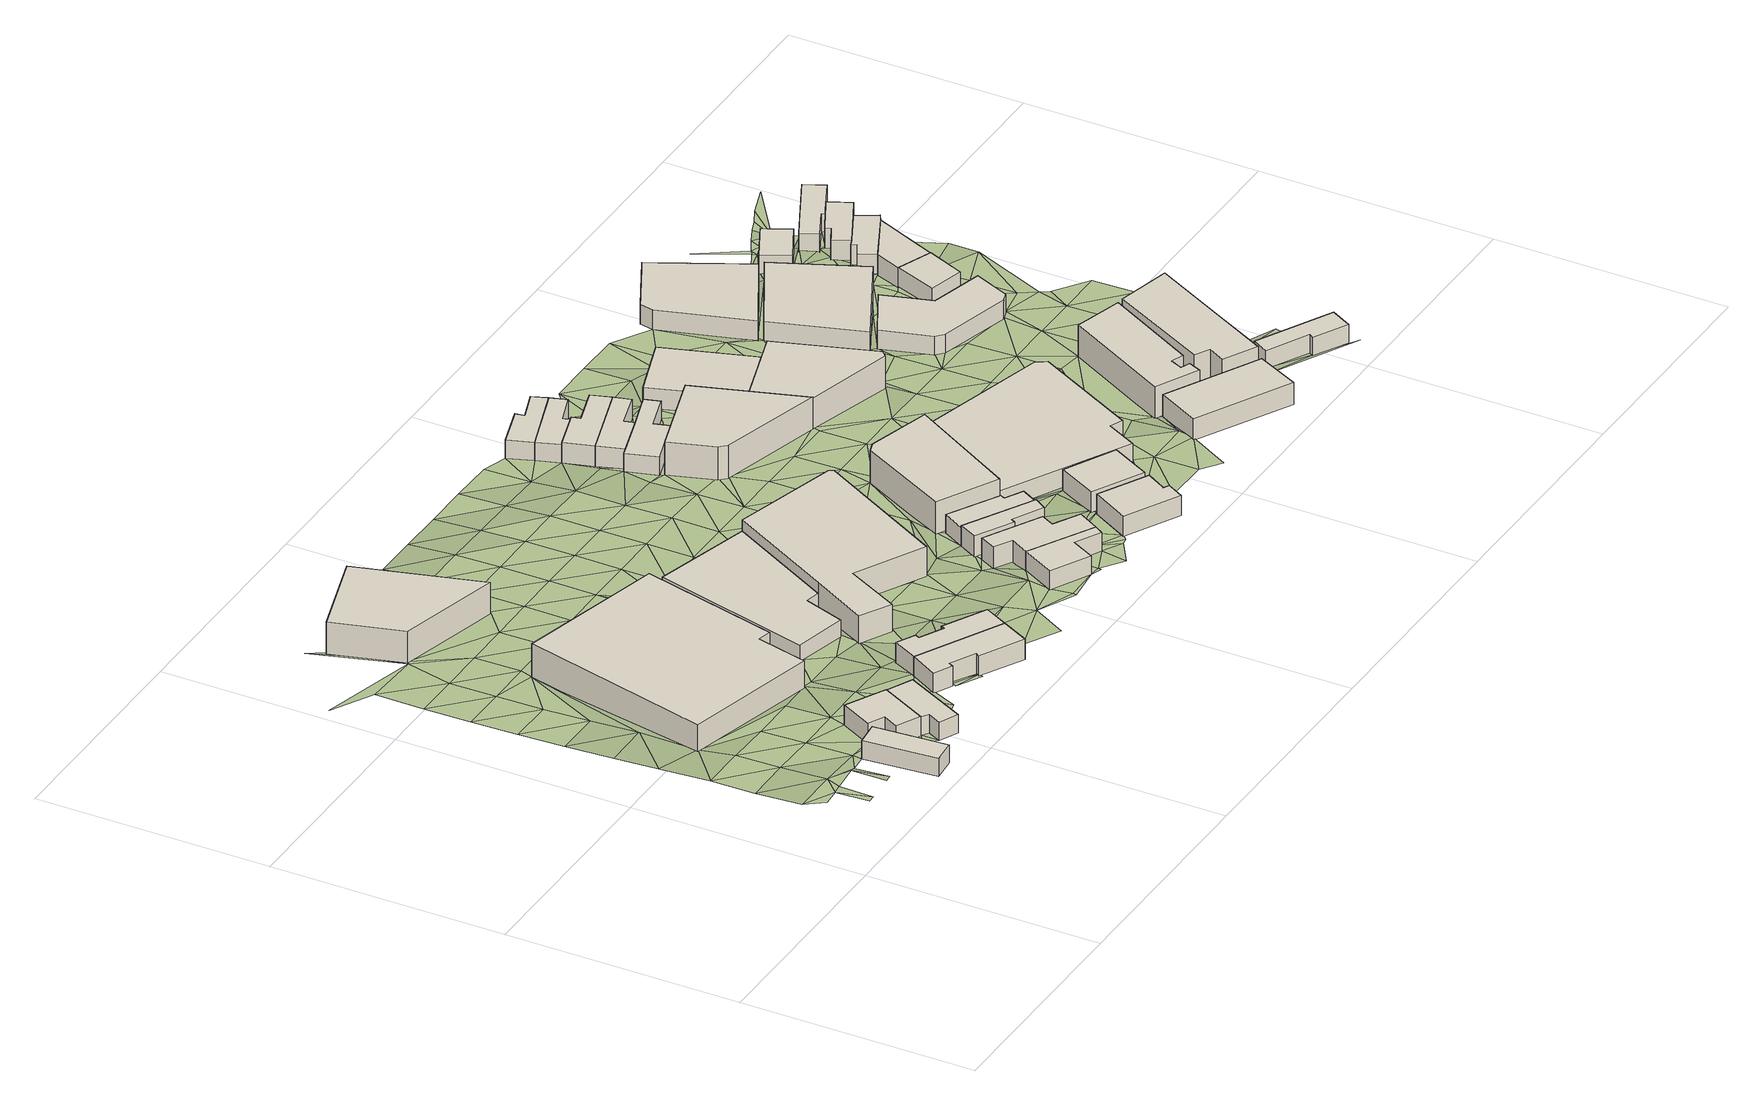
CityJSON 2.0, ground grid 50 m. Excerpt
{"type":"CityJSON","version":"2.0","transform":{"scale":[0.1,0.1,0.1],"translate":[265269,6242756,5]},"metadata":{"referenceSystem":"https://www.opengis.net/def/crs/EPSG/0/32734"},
"CityObjects":{
"building1":{"type":"Building","attributes":{"address":"Chapel Street Salt River Cape Town","building":"house","building:levels":"1","footprint":{"type":"Polygon"},"plus_code":"CCX3XFXW+X2W","ground_height":10.44,"building_height":4.1,"roof_height":14.54},"geometry":[{"type":"Solid","lod":"1","boundaries":[[[[0,1,2,3]],[[1,4,5,2]],[[4,6,7,5]],[[6,0,3,7]],[[3,2,5,7]],[[6,4,1,0]]]]}]},
"building2":{"type":"Building","attributes":{"address":"Chapel Street Salt River Cape Town","building":"house","building:levels":"1","footprint":{"type":"Polygon"},"plus_code":"CCXFXWXM+XXW","ground_height":10.44,"building_height":4.1,"roof_height":14.54},"geometry":[{"type":"Solid","lod":"1","boundaries":[[[[8,9,10,11,12,13]],[[9,14,15,11,10]],[[14,16,17,15]],[[16,18,19,17]],[[18,20,21,19]],[[20,8,13,12,21]],[[12,11,15,17,19,21]],[[20,18,16,14,9,8]]]]}]},
"building3":{"type":"Building","attributes":{"address":"Chapel Street Salt River Cape Town","building":"house","building:levels":"1","footprint":{"type":"Polygon"},"plus_code":"CCXRX5X4+X9W","ground_height":10.29,"building_height":4.1,"roof_height":14.39},"geometry":[{"type":"Solid","lod":"1","boundaries":[[[[22,23,24,13]],[[23,25,26,24]],[[25,27,28,26]],[[27,29,30,28]],[[29,31,32,30]],[[31,22,13,32]],[[13,24,26,28,30,32]],[[31,29,27,25,23,22]]]]}]},
"building4":{"type":"Building","attributes":{"address":"Albert Road Salt River Cape Town","building":"retail","building:levels":"2","footprint":{"type":"Polygon"},"plus_code":"CCXFX3XM+XCW","ground_height":8.34,"building_height":6.9,"roof_height":15.24},"geometry":[{"type":"Solid","lod":"1","boundaries":[[[[33,34,35,36]],[[34,37,38,35]],[[37,39,40,38]],[[39,41,42,40]],[[41,43,44,42]],[[43,33,36,44]],[[36,35,38,40,42,44]],[[43,41,39,37,34,33]]]]}]},
"building5":{"type":"Building","attributes":{"address":"Liesbeek House 449 Albert Road Salt River Cape Town","building":"retail","building:levels":"2","footprint":{"type":"Polygon"},"plus_code":"C9XXXPXH+XRR","ground_height":7.54,"building_height":6.9,"roof_height":14.44},"geometry":[{"type":"Solid","lod":"1","boundaries":[[[[45,46,47,48]],[[46,49,50,47]],[[49,51,52,50]],[[51,45,48,52]],[[48,47,50,52]],[[51,49,46,45]]]]}]},
"building6":{"type":"Building","attributes":{"address":"8 Addison Road Salt River Cape Town","building":"house","building:levels":"1","footprint":{"type":"Polygon"},"plus_code":"CFXVX6X5+XRV","ground_height":10.02,"building_height":4.1,"roof_height":14.12},"geometry":[{"type":"Solid","lod":"1","boundaries":[[[[53,54,55,56]],[[54,57,58,55]],[[57,59,60,58]],[[59,61,62,60]],[[61,63,64,62]],[[63,65,66,64]],[[65,67,68,66]],[[67,53,56,68]],[[56,55,58,60,62,64,66,68]],[[67,65,63,61,59,57,54,53]]]]}]},
"building7":{"type":"Building","attributes":{"address":"6A Addison Road Salt River Cape Town","building":"house","building:levels":"1","footprint":{"type":"Polygon"},"plus_code":"CFXXXVXJ+XRR","ground_height":10.02,"building_height":4.1,"roof_height":14.12},"geometry":[{"type":"Solid","lod":"1","boundaries":[[[[69,70,55,58]],[[70,71,72,55]],[[71,73,74,72]],[[73,75,76,74]],[[75,77,78,76]],[[77,79,80,78]],[[79,81,82,80]],[[81,69,58,82]],[[58,55,72,74,76,78,80,82]],[[81,79,77,75,73,71,70,69]]]]}]},
"building8":{"type":"Building","attributes":{"address":"422 Albert Road Salt River Cape Town","building":"retail","building:levels":"1","footprint":{"type":"Polygon"},"plus_code":"CFXWXHXG+XWR","ground_height":8.45,"building_height":4.1,"roof_height":12.55},"geometry":[{"type":"Solid","lod":"1","boundaries":[[[[83,84,85,86]],[[84,87,88,85]],[[87,89,90,88]],[[89,91,92,90]],[[91,93,94,92]],[[93,83,86,94]],[[86,85,88,90,92,94]],[[93,91,89,87,84,83]]]]}]},
"building9":{"type":"Building","attributes":{"address":"Addison House Albert Road Salt River Cape Town","building":"retail","building:levels":"2","footprint":{"type":"Polygon"},"plus_code":"CGXXXPXM+X3X","ground_height":8.17,"building_height":6.9,"roof_height":15.07},"geometry":[{"type":"Solid","lod":"1","boundaries":[[[[95,96,94,97,98,86]],[[96,99,100,97,94]],[[99,101,102,100]],[[101,103,104,102]],[[103,105,106,104]],[[105,107,108,106]],[[107,109,110,108]],[[109,95,86,98,110]],[[98,97,100,102,104,106,108,110]],[[109,107,105,103,101,99,96,95]]]]}]},
"building10":{"type":"Building","attributes":{"address":"9 Addison Road Salt River Cape Town","building":"house","building:levels":"1","footprint":{"type":"Polygon"},"plus_code":"CHXMXWX3+X4R","ground_height":9.53,"building_height":4.1,"roof_height":13.63},"geometry":[{"type":"Solid","lod":"1","boundaries":[[[[111,112,113,114]],[[112,115,116,113]],[[115,117,118,116]],[[117,119,120,118]],[[119,121,122,120]],[[121,111,114,122]],[[114,113,116,118,120,122]],[[121,119,117,115,112,111]]]]}]},
"building11":{"type":"Building","attributes":{"address":"7 Addison Road Salt River Cape Town","building":"house","building:levels":"1","footprint":{"type":"Polygon"},"plus_code":"CHXVXWXV+XPX","ground_height":9.53,"building_height":4.1,"roof_height":13.63},"geometry":[{"type":"Solid","lod":"1","boundaries":[[[[123,124,125,114]],[[124,126,127,125]],[[126,128,129,127]],[[128,130,131,129]],[[130,132,133,131]],[[132,134,135,133]],[[134,136,113,135]],[[136,123,114,113]],[[114,125,127,129,131,133,135,113]],[[136,134,132,130,128,126,124,123]]]]}]},
"building12":{"type":"Building","attributes":{"address":"5 Addison Road Salt River Cape Town","building":"house","building:levels":"1","footprint":{"type":"Polygon"},"plus_code":"CJX2X8XC+X4X","ground_height":8.86,"building_height":4.1,"roof_height":12.96},"geometry":[{"type":"Solid","lod":"1","boundaries":[[[[137,138,139,140,141]],[[138,142,143,139]],[[142,144,145,143]],[[144,146,147,145]],[[146,148,149,150,147]],[[148,137,141,140,150,149]],[[140,139,143,145,147,150]],[[148,146,144,142,138,137]]]]}]},
"building13":{"type":"Building","attributes":{"address":"3 Addison Road Salt River Cape Town","building":"house","building:levels":"1","footprint":{"type":"Polygon"},"plus_code":"CJX4XVXP+X7R","ground_height":8.39,"building_height":4.1,"roof_height":12.49},"geometry":[{"type":"Solid","lod":"1","boundaries":[[[[137,148,149,141]],[[148,151,152,149]],[[151,153,154,152]],[[153,155,156,154]],[[155,157,158,156]],[[157,137,141,158]],[[141,149,152,154,156,158]],[[157,155,153,151,148,137]]]]}]},
"building14":{"type":"Building","attributes":{"address":"4 Burns Road Salt River Cape Town","building":"house","building:levels":"1","footprint":{"type":"Polygon"},"plus_code":"CJXWXJXX+X7X","ground_height":9.38,"building_height":4.1,"roof_height":13.48},"geometry":[{"type":"Solid","lod":"1","boundaries":[[[[159,160,161,162]],[[160,163,164,161]],[[163,165,166,164]],[[165,167,168,166]],[[167,169,170,168]],[[169,159,162,170]],[[162,161,164,166,168,170]],[[169,167,165,163,160,159]]]]}]},
"building15":{"type":"Building","attributes":{"address":"428 Albert Road Salt River Cape Town","building":"retail","building:levels":"2","footprint":{"type":"Polygon"},"plus_code":"CJXFXGX9+XCV","ground_height":8.16,"building_height":6.9,"roof_height":15.06},"geometry":[{"type":"Solid","lod":"1","boundaries":[[[[171,172,173,174,175]],[[172,176,177,173]],[[176,178,179,177]],[[178,180,181,182,179]],[[180,171,175,174,182,181]],[[174,173,177,179,182]],[[180,178,176,172,171]]]]}]},
"building16":{"type":"Building","attributes":{"address":"2 Burns Road Salt River Cape Town","building":"house","building:levels":"1","footprint":{"type":"Polygon"},"plus_code":"CMX5XCX2+XPX","ground_height":9.38,"building_height":4.1,"roof_height":13.48},"geometry":[{"type":"Solid","lod":"1","boundaries":[[[[183,184,185,186]],[[184,187,188,185]],[[187,189,190,188]],[[189,183,186,190]],[[186,185,188,190]],[[189,187,184,183]]]]}]},
"building17":{"type":"Building","attributes":{"address":"Alfred Street Cape Town","building":"house","building:levels":"1","footprint":{"type":"Polygon"},"plus_code":"CHXFX3X8+X9V","ground_height":6.48,"building_height":4.1,"roof_height":10.58},"geometry":[{"type":"Solid","lod":"1","boundaries":[[[[191,192,193,194]],[[192,195,196,193]],[[195,197,198,196]],[[197,199,200,198]],[[199,201,202,200]],[[201,191,194,202]],[[194,193,196,198,200,202]],[[201,199,197,195,192,191]]]]}]},
"building18":{"type":"Building","attributes":{"address":"Alfred Street Cape Town","building":"house","building:levels":"1","footprint":{"type":"Polygon"},"plus_code":"CHXHX9X7+XVV","ground_height":6.54,"building_height":4.1,"roof_height":10.64},"geometry":[{"type":"Solid","lod":"1","boundaries":[[[[203,204,205,206]],[[204,207,208,205]],[[207,209,210,208]],[[209,192,193,210]],[[192,191,194,193]],[[191,203,206,194]],[[206,205,208,210,193,194]],[[191,192,209,207,204,203]]]]}]},
"building19":{"type":"Building","attributes":{"address":"19 Alfred Street Salt River Cape Town","building":"house","building:levels":"1","footprint":{"type":"Polygon"},"plus_code":"CHXQXWXV+XFR","ground_height":7.01,"building_height":4.1,"roof_height":11.11},"geometry":[{"type":"Solid","lod":"1","boundaries":[[[[211,212,213,214]],[[212,215,216,213]],[[215,217,218,216]],[[217,219,220,218]],[[219,221,222,220]],[[221,223,224,222]],[[223,225,226,224]],[[225,211,214,226]],[[214,213,216,218,220,222,224,226]],[[225,223,221,219,217,215,212,211]]]]}]},
"building20":{"type":"Building","attributes":{"address":"Alfred Street Cape Town","building":"house","building:levels":"1","footprint":{"type":"Polygon"},"plus_code":"CHXMX3XG+X2V","ground_height":7,"building_height":4.1,"roof_height":11.1},"geometry":[{"type":"Solid","lod":"1","boundaries":[[[[227,228,229,230]],[[228,231,232,229]],[[231,233,234,232]],[[233,204,205,235,234]],[[204,203,206,236,235,205]],[[203,227,230,236,206]],[[230,229,232,234,235,236]],[[203,204,233,231,228,227]]]]}]},
"building21":{"type":"Building","attributes":{"address":"17 Alfred Street Salt River Cape Town","building":"house","building:levels":"1","footprint":{"type":"Polygon"},"plus_code":"CHXQX2XF+XHW","ground_height":7.01,"building_height":4.1,"roof_height":11.11},"geometry":[{"type":"Solid","lod":"1","boundaries":[[[[237,238,214,213]],[[238,239,240,214]],[[239,241,242,240]],[[241,243,229,242]],[[243,244,230,229]],[[244,237,213,230]],[[213,214,240,242,229,230]],[[244,243,241,239,238,237]]]]}]},
"building22":{"type":"Building","attributes":{"address":"Salt River Buildings 463 Junction Road Salt River Cape Town","building":"retail","building:levels":"2","footprint":{"type":"Polygon"},"plus_code":"CJX7X9X8+X4V","ground_height":7.39,"building_height":6.9,"roof_height":14.29},"geometry":[{"type":"Solid","lod":"1","boundaries":[[[[245,246,247,248,249,250]],[[246,251,252,248,247]],[[251,253,254,252]],[[253,255,256,254]],[[255,257,258,256]],[[257,245,250,249,258]],[[249,248,252,254,256,258]],[[257,255,253,251,246,245]]]]}]},
"building23":{"type":"Building","attributes":{"address":"Sterling Buildings 432 Albert Road Salt River Cape Town","building":"retail","building:levels":"1","footprint":{"type":"Polygon"},"plus_code":"CMXHXHX2+X7X","ground_height":8.37,"building_height":4.1,"roof_height":12.47},"geometry":[{"type":"Solid","lod":"1","boundaries":[[[[259,260,181,175]],[[260,261,262,181]],[[261,263,264,262]],[[263,265,266,264]],[[265,267,268,266]],[[267,269,270,268]],[[269,259,175,270]],[[175,181,262,264,266,268,270]],[[269,267,265,263,261,260,259]]]]}]},
"building24":{"type":"Building","attributes":{"address":"18 Junction Road Salt River Cape Town","building":"industrial","building:levels":"1","footprint":{"type":"Polygon"},"plus_code":"CMX3X3XQ+X4X","ground_height":7.17,"building_height":4.1,"roof_height":11.27},"geometry":[{"type":"Solid","lod":"1","boundaries":[[[[271,272,273,274]],[[272,275,276,273]],[[275,277,278,276]],[[277,271,274,278]],[[274,273,276,278]],[[277,275,272,271]]]]}]},
"building25":{"type":"Building","attributes":{"address":"Salt River Buildings 469 Junction Road Salt River Cape Town","building":"retail","building:levels":"2","footprint":{"type":"Polygon"},"plus_code":"CMX8XRXP+XJX","ground_height":7.07,"building_height":6.9,"roof_height":13.97},"geometry":[{"type":"Solid","lod":"1","boundaries":[[[[279,280,250,247]],[[280,281,282,250]],[[281,283,284,282]],[[283,285,286,284]],[[285,279,247,286]],[[247,250,282,284,286]],[[285,283,281,280,279]]]]}]},
"building26":{"type":"Building","attributes":{"address":"5 Burns Road Salt River Cape Town","building":"house","building:levels":"1","footprint":{"type":"Polygon"},"plus_code":"CQX2X3X6+XJX","ground_height":9.03,"building_height":4.1,"roof_height":13.13},"geometry":[{"type":"Solid","lod":"1","boundaries":[[[[287,288,289,290]],[[288,291,292,289]],[[291,293,294,292]],[[293,287,290,294]],[[290,289,292,294]],[[293,291,288,287]]]]}]},
"building27":{"type":"Building","attributes":{"address":"444 Albert Road Salt River Cape Town","building":"retail","building:levels":"2","footprint":{"type":"Polygon"},"plus_code":"CQX5XCXM+X3X","ground_height":7.91,"building_height":6.9,"roof_height":14.81},"geometry":[{"type":"Solid","lod":"1","boundaries":[[[[295,296,297,298]],[[296,299,300,297]],[[299,301,302,300]],[[301,303,304,302]],[[303,305,306,304]],[[305,307,308,306]],[[307,309,310,308]],[[309,295,298,310]],[[298,297,300,302,304,306,308,310]],[[309,307,305,303,301,299,296,295]]]]}]},
"building28":{"type":"Building","attributes":{"address":"9 Junction Road Salt River Cape Town","building":"industrial","building:levels":"1","footprint":{"type":"Polygon"},"plus_code":"CPX9XWXW+X3R","ground_height":6.51,"building_height":4.1,"roof_height":10.61},"geometry":[{"type":"Solid","lod":"1","boundaries":[[[[311,312,313,314,315,316]],[[312,317,318,314,313]],[[317,319,320,318]],[[319,321,322,320]],[[321,323,324,322]],[[323,311,316,315,324]],[[315,314,318,320,322,324]],[[323,321,319,317,312,311]]]]}]},
"building29":{"type":"Building","attributes":{"address":"448 Albert Road Salt River Cape Town","building":"retail","building:levels":"2","footprint":{"type":"Polygon"},"plus_code":"CQXQXWXH+XJR","ground_height":8.33,"building_height":6.9,"roof_height":15.23},"geometry":[{"type":"Solid","lod":"1","boundaries":[[[[325,326,327,328,329,330]],[[326,331,332,328,327]],[[331,333,334,332]],[[333,335,336,334]],[[335,337,338,336]],[[337,339,340,338]],[[339,325,330,329,340]],[[329,328,332,334,336,338,340]],[[339,337,335,333,331,326,325]]]]}]},
"building30":{"type":"Building","attributes":{"address":"11 Junction Road Salt River Cape Town","building":"industrial","building:levels":"1","footprint":{"type":"Polygon"},"plus_code":"CPXQXCXQ+XPX","ground_height":6.89,"building_height":4.1,"roof_height":10.99},"geometry":[{"type":"Solid","lod":"1","boundaries":[[[[341,342,343,344]],[[342,345,346,343]],[[345,347,348,346]],[[347,341,344,348]],[[344,343,346,348]],[[347,345,342,341]]]]}]},
"building31":{"type":"Building","attributes":{"address":"475 Junction Road Salt River Cape Town","building":"retail","building:levels":"1","footprint":{"type":"Polygon"},"plus_code":"CQX2XCXQ+XXX","ground_height":7.12,"building_height":4.1,"roof_height":11.22},"geometry":[{"type":"Solid","lod":"1","boundaries":[[[[349,350,351,352]],[[350,353,354,351]],[[353,355,356,354]],[[355,357,358,356]],[[357,359,360,358]],[[359,361,362,360]],[[361,363,364,362]],[[363,349,352,364]],[[352,351,354,356,358,360,362,364]],[[363,361,359,357,355,353,350,349]]]]}]},
"building32":{"type":"Building","attributes":{"address":"4 Coleridge Road Salt River Cape Town","building":"house","building:levels":"1","footprint":{"type":"Polygon"},"plus_code":"CRX6X2XH+XJW","ground_height":8.69,"building_height":4.1,"roof_height":12.79},"geometry":[{"type":"Solid","lod":"1","boundaries":[[[[365,366,367,368]],[[366,369,370,367]],[[369,371,372,370]],[[371,373,374,372]],[[373,375,376,374]],[[375,365,368,376]],[[368,367,370,372,374,376]],[[375,373,371,369,366,365]]]]}]},
"building33":{"type":"Building","attributes":{"address":"30 Westminster Road Salt River Cape Town","building":"house","building:levels":"1","footprint":{"type":"Polygon"},"plus_code":"CQXJXGXF+XQV","ground_height":7.12,"building_height":4.1,"roof_height":11.22},"geometry":[{"type":"Solid","lod":"1","boundaries":[[[[377,378,379,380,381]],[[378,382,383,379]],[[382,384,385,386,383]],[[384,377,381,380,386,385]],[[380,379,383,386]],[[384,382,378,377]]]]}]},
"building34":{"type":"Building","attributes":{"address":"16 Westminster Road Salt River Cape Town","building":"house","building:levels":"1","footprint":{"type":"Polygon"},"plus_code":"CQXCXQXM+XRR","ground_height":6.25,"building_height":4.1,"roof_height":10.35},"geometry":[{"type":"Solid","lod":"1","boundaries":[[[[387,388,389,390]],[[388,391,392,389]],[[391,393,394,392]],[[393,387,390,394]],[[390,389,392,394]],[[393,391,388,387]]]]}]},
"building35":{"type":"Building","attributes":{"address":"26 Westminster Road Salt River Cape Town","building":"house","building:levels":"1","footprint":{"type":"Polygon"},"plus_code":"CQXQXWXX+XVW","ground_height":6.95,"building_height":4.1,"roof_height":11.05},"geometry":[{"type":"Solid","lod":"1","boundaries":[[[[395,396,397,385]],[[396,398,399,400,397]],[[398,401,402,403,400,399]],[[401,404,381,403,402]],[[404,395,385,381]],[[385,397,400,403,381]],[[404,401,398,396,395]]]]}]},
"building36":{"type":"Building","attributes":{"address":"24 Westminster Road Salt River Cape Town","building":"house","building:levels":"1","footprint":{"type":"Polygon"},"plus_code":"CQXXXCXM+XGV","ground_height":6.7,"building_height":4.1,"roof_height":10.8},"geometry":[{"type":"Solid","lod":"1","boundaries":[[[[396,405,406,407]],[[405,408,409,406]],[[408,410,411,409]],[[410,412,413,411]],[[412,414,415,413]],[[414,416,417,415]],[[416,398,399,417]],[[398,396,407,399]],[[407,406,409,411,413,415,417,399]],[[398,416,414,412,410,408,405,396]]]]}]},
"building37":{"type":"Building","attributes":{"address":"Westminster Road Salt River Cape Town","building":"house","building:levels":"1","footprint":{"type":"Polygon"},"plus_code":"CRX2X3XH+X7X","ground_height":6.7,"building_height":4.1,"roof_height":10.8},"geometry":[{"type":"Solid","lod":"1","boundaries":[[[[408,418,419,409]],[[418,420,421,419]],[[420,422,423,424,421]],[[422,425,426,427,424,423]],[[425,428,429,427,426]],[[428,430,431,429]],[[430,410,411,431]],[[410,408,409,411]],[[409,419,421,424,427,429,431,411]],[[410,430,428,425,422,420,418,408]]]]}]},
"building38":{"type":"Building","attributes":{"address":"Westminster Road Salt River Cape Town","building":"house","building:levels":"1","footprint":{"type":"Polygon"},"plus_code":"CRX3XHXJ+XQW","ground_height":6.13,"building_height":4.1,"roof_height":10.23},"geometry":[{"type":"Solid","lod":"1","boundaries":[[[[432,433,434,435]],[[433,436,437,434]],[[436,438,439,437]],[[438,440,441,439]],[[440,442,443,441]],[[442,444,445,443]],[[444,446,423,445]],[[446,432,435,423]],[[435,434,437,439,441,443,445,423]],[[446,444,442,440,438,436,433,432]]]]}]},
"terrain1":{"type":"TINRelief","geometry":[{"type":"CompositeSurface","lod":"1","boundaries":[[[447,448,449]],[[447,450,451]],[[452,449,453]],[[450,447,449]],[[454,449,452]],[[455,451,456]],[[450,449,454]],[[451,450,456]],[[454,457,450]],[[458,455,459]],[[455,456,460]],[[455,460,459]],[[461,450,457]],[[462,463,457]],[[450,464,456]],[[458,465,466]],[[457,463,461]],[[461,464,450]],[[465,458,459]],[[467,466,465]],[[460,456,468]],[[0,464,461]],[[468,456,464]],[[469,470,467]],[[459,460,471]],[[467,465,469]],[[6,464,0]],[[471,460,468]],[[472,470,473]],[[468,464,474]],[[6,474,464]],[[475,6,4]],[[469,473,470]],[[476,477,472]],[[474,6,478]],[[6,475,478]],[[465,459,34]],[[471,479,459]],[[468,474,9]],[[473,476,472]],[[480,471,468]],[[481,475,482]],[[483,484,477]],[[481,482,485]],[[484,486,487]],[[465,34,469]],[[480,468,9]],[[476,483,477]],[[481,485,488]],[[34,473,469]],[[480,479,471]],[[489,459,479]],[[476,473,34]],[[484,483,486]],[[9,22,480]],[[483,476,490]],[[490,476,34]],[[31,29,491]],[[479,480,489]],[[480,22,492]],[[483,493,486]],[[486,494,495]],[[490,493,483]],[[486,496,494]],[[489,480,492]],[[495,494,497]],[[497,494,496]],[[31,491,498]],[[496,486,493]],[[31,492,22]],[[499,31,498]],[[500,490,34]],[[489,492,501]],[[500,493,490]],[[502,492,31]],[[503,496,493]],[[31,499,502]],[[492,504,501]],[[505,489,501]],[[502,504,492]],[[489,505,506]],[[503,493,500]],[[507,508,509]],[[507,510,508]],[[504,511,501]],[[511,505,501]],[[496,503,512]],[[506,505,513]],[[507,509,514]],[[515,500,34]],[[510,507,516]],[[504,502,517]],[[518,503,500]],[[511,504,519]],[[519,504,517]],[[513,505,520]],[[521,505,511]],[[515,34,33]],[[522,517,79]],[[523,512,503]],[[518,523,503]],[[500,515,518]],[[79,77,524]],[[522,519,517]],[[511,519,521]],[[524,77,525]],[[526,51,512]],[[79,524,522]],[[520,33,513]],[[520,505,84]],[[523,527,512]],[[528,519,522]],[[512,529,526]],[[53,530,54]],[[523,518,531]],[[527,529,512]],[[519,532,521]],[[533,522,524]],[[515,531,518]],[[534,521,535]],[[528,522,533]],[[536,537,524]],[[536,54,530]],[[523,538,527]],[[535,521,532]],[[529,539,526]],[[533,524,537]],[[84,33,520]],[[33,531,515]],[[531,538,523]],[[532,534,535]],[[84,531,33]],[[529,527,540]],[[541,528,533]],[[536,530,542]],[[540,527,538]],[[528,541,543]],[[542,530,544]],[[537,536,545]],[[545,533,537]],[[539,529,546]],[[531,84,547]],[[538,531,547]],[[546,529,540]],[[545,536,542]],[[84,548,547]],[[541,533,549]],[[538,550,540]],[[545,549,533]],[[551,539,546]],[[543,541,552]],[[547,550,538]],[[84,83,548]],[[546,540,553]],[[549,552,541]],[[550,553,540]],[[554,545,542]],[[547,548,555]],[[556,543,552]],[[545,554,549]],[[551,546,557]],[[542,558,559]],[[542,559,560]],[[550,547,555]],[[555,548,561]],[[553,557,546]],[[83,561,548]],[[542,560,554]],[[556,552,549]],[[549,562,556]],[[550,563,553]],[[549,554,562]],[[557,564,551]],[[559,558,565]],[[563,550,555]],[[559,565,560]],[[560,566,554]],[[557,553,567]],[[132,562,554]],[[561,83,568]],[[132,554,566]],[[562,569,556]],[[567,553,563]],[[561,570,555]],[[564,557,571]],[[130,562,132]],[[132,566,572]],[[563,555,570]],[[569,562,573]],[[570,561,568]],[[557,567,571]],[[562,130,573]],[[565,574,575]],[[576,565,575]],[[569,577,556]],[[578,568,83]],[[563,579,567]],[[573,137,569]],[[571,580,564]],[[581,573,130]],[[579,563,570]],[[121,576,575]],[[121,575,582]],[[583,569,137]],[[571,567,584]],[[585,573,581]],[[586,581,130]],[[584,567,579]],[[83,109,578]],[[570,568,587]],[[583,577,569]],[[588,556,577]],[[568,578,589]],[[582,590,121]],[[137,157,583]],[[580,571,591]],[[588,107,556]],[[586,585,581]],[[121,590,111]],[[579,570,587]],[[587,568,589]],[[586,592,585]],[[591,571,584]],[[111,590,593]],[[594,586,595]],[[596,592,586]],[[594,595,597]],[[111,593,598]],[[111,598,597]],[[580,591,599]],[[157,600,583]],[[596,586,594]],[[584,579,215]],[[578,601,589]],[[587,602,579]],[[601,578,109]],[[602,215,579]],[[583,176,577]],[[584,203,591]],[[600,157,603]],[[594,597,604]],[[598,604,597]],[[605,587,589]],[[606,596,594]],[[109,107,601]],[[599,591,201]],[[601,607,589]],[[608,584,215]],[[606,609,596]],[[588,577,176]],[[602,587,253]],[[203,584,608]],[[589,610,605]],[[604,606,594]],[[610,589,607]],[[611,612,603]],[[176,107,588]],[[253,587,605]],[[201,591,191]],[[591,203,191]],[[603,612,600]],[[215,602,217]],[[217,602,253]],[[601,107,176]],[[212,608,215]],[[609,613,612]],[[606,613,609]],[[608,614,203]],[[614,608,212]],[[612,613,600]],[[607,601,615]],[[606,604,616]],[[615,601,176]],[[219,217,253]],[[184,600,613]],[[184,613,606]],[[610,607,617]],[[616,604,159]],[[615,176,172]],[[169,167,159]],[[617,607,615]],[[159,167,618]],[[600,184,619]],[[618,616,159]],[[620,615,172]],[[219,253,621]],[[204,622,207]],[[204,233,622]],[[623,610,617]],[[617,615,620]],[[209,207,622]],[[624,211,625]],[[618,626,616]],[[221,219,627]],[[628,622,233]],[[172,171,620]],[[184,629,619]],[[629,616,619]],[[630,617,620]],[[622,628,209]],[[631,625,211]],[[621,627,219]],[[618,632,626]],[[626,619,616]],[[623,617,630]],[[631,627,633]],[[634,628,243]],[[635,243,625]],[[635,625,631]],[[636,209,628]],[[635,631,633]],[[635,633,627]],[[635,627,621]],[[637,620,171]],[[243,635,634]],[[630,620,637]],[[621,638,639]],[[634,636,628]],[[621,639,635]],[[637,623,630]],[[640,637,171]],[[641,619,626]],[[626,632,642]],[[642,632,643]],[[641,644,619]],[[634,635,645]],[[645,636,634]],[[626,646,641]],[[639,638,285]],[[642,646,626]],[[640,647,637]],[[623,637,648]],[[269,640,171]],[[636,645,649]],[[645,635,272]],[[646,650,641]],[[647,651,637]],[[293,646,642]],[[641,650,652]],[[653,639,285]],[[640,269,647]],[[637,651,648]],[[646,654,650]],[[649,645,272]],[[654,646,293]],[[654,652,650]],[[652,267,641]],[[647,655,651]],[[656,272,653]],[[651,657,648]],[[656,653,285]],[[658,649,272]],[[272,656,659]],[[660,654,293]],[[655,647,269]],[[661,285,657]],[[657,651,662]],[[658,272,659]],[[655,662,651]],[[663,656,285]],[[285,661,664]],[[663,659,656]],[[295,652,654]],[[652,665,267]],[[663,285,664]],[[661,657,666]],[[293,667,660]],[[662,668,657]],[[658,659,319]],[[669,670,671]],[[661,666,664]],[[660,672,669]],[[269,267,665]],[[668,666,657]],[[663,319,659]],[[655,269,673]],[[672,660,674]],[[675,670,669]],[[673,662,655]],[[295,665,652]],[[669,672,675]],[[663,664,345]],[[660,667,674]],[[666,345,664]],[[662,676,668]],[[674,677,672]],[[665,673,269]],[[678,663,345]],[[678,319,663]],[[679,676,662]],[[666,668,680]],[[668,676,680]],[[679,662,681]],[[682,674,667]],[[681,662,673]],[[683,667,684]],[[665,295,673]],[[667,683,682]],[[331,675,672]],[[685,666,680]],[[683,686,682]],[[682,686,687]],[[673,295,688]],[[345,689,678]],[[686,683,690]],[[682,687,691]],[[681,692,679]],[[681,673,692]],[[685,680,693]],[[688,295,694]],[[331,309,675]],[[295,309,694]],[[673,688,692]],[[371,686,690]],[[687,695,691]],[[696,666,685]],[[683,697,690]],[[688,694,698]],[[689,699,678]],[[694,309,698]],[[691,695,700]],[[701,702,693]],[[703,692,688]],[[693,696,685]],[[309,331,698]],[[704,702,701]],[[695,705,706]],[[706,700,695]],[[693,702,707]],[[703,688,708]],[[708,688,698]],[[701,349,704]],[[696,693,707]],[[311,709,710]],[[311,699,711]],[[709,311,711]],[[712,698,331]],[[702,704,382]],[[707,702,713]],[[711,699,714]],[[699,689,714]],[[709,711,715]],[[349,382,704]],[[708,716,703]],[[717,349,703]],[[707,713,696]],[[696,718,689]],[[714,689,719]],[[720,711,714]],[[689,718,719]],[[716,717,703]],[[715,711,720]],[[721,708,698]],[[713,722,696]],[[712,721,698]],[[718,696,722]],[[716,708,723]],[[382,349,724]],[[718,725,719]],[[724,349,717]],[[722,726,718]],[[714,727,720]],[[723,708,728]],[[729,718,726]],[[722,730,726]],[[724,384,382]],[[725,718,731]],[[728,708,721]],[[719,725,732]],[[729,731,718]],[[720,727,733]],[[734,727,714]],[[735,729,726]],[[733,736,737]],[[716,738,717]],[[736,733,727]],[[739,725,731]],[[724,717,738]],[[719,732,393]],[[731,729,740]],[[739,732,725]],[[736,727,734]],[[724,738,384]],[[736,734,741]],[[739,731,742]],[[739,742,743]],[[393,744,734]],[[741,734,744]],[[732,438,393]],[[739,743,745]],[[746,384,738]],[[396,384,746]],[[393,438,744]],[[741,744,747]],[[745,743,748]],[[749,747,744]],[[749,744,750]],[[751,405,418]],[[750,744,752]]]}]}
},
"vertices":[
[292,164,54],[306,8,54],[306,8,95],[292,164,95],[357,12,54],[357,12,95],[345,170,54],[345,170,95],
[470,207,51],[385,251,51],[385,251,94],[385,251,95],[470,207,95],[470,207,94],[349,182,51],[349,182,95],[384,164,51],[384,164,95],[367,132,51],[367,132,95],[418,106,51],[418,106,95],
[470,207,53],[418,106,53],[418,106,94],[433,95,53],[433,95,94],[418,66,53],[418,66,94],[458,47,53],[458,47,94],[525,180,53],[525,180,94],
[606,784,28],[287,863,28],[287,863,102],[606,784,102],[186,456,28],[186,456,102],[476,384,28],[476,384,102],[503,495,28],[503,495,102],[532,488,28],[532,488,102],
[182,1244,23],[226,1094,23],[226,1094,94],[182,1244,94],[449,1038,23],[449,1038,94],[372,1302,23],[372,1302,94],
[752,62,46],[783,122,46],[783,122,91],[752,62,91],[600,218,46],[600,218,91],[566,158,46],[566,158,91],[606,138,46],[606,138,91],[611,148,46],[611,148,91],[665,119,46],[665,119,91],[660,111,46],[660,111,91],
[600,218,45],[783,122,45],[810,173,45],[810,173,91],[718,222,45],[718,222,91],[714,214,45],[714,214,91],[663,241,45],[663,241,91],[668,250,45],[668,250,91],[628,271,45],[628,271,91],
[853,718,28],[641,775,28],[641,775,76],[853,718,76],[554,436,28],[554,436,76],[668,409,28],[668,409,76],[698,497,28],[698,497,76],[729,490,28],[729,490,76],
[853,718,27],[729,490,27],[729,490,101],[853,718,101],[663,368,27],[663,368,101],[727,331,27],[727,331,101],[787,447,27],[787,447,101],[934,369,27],[934,369,101],[1085,646,27],[1085,646,101],[1080,656,27],[1080,656,101],
[1165,132,44],[1028,208,44],[1028,208,86],[1165,132,86],[989,136,44],[989,136,86],[1072,92,44],[1072,92,86],[1098,142,44],[1098,142,86],[1153,113,44],[1153,113,86],
[1165,132,38],[1191,178,38],[1191,178,86],[1135,209,38],[1135,209,86],[1150,237,38],[1150,237,86],[1030,303,38],[1030,303,86],[1012,269,38],[1012,269,86],[1050,248,38],[1050,248,86],[1028,208,38],
[1058,361,34],[1037,322,34],[1037,322,80],[1058,361,80],[1058,361,75],[1116,279,34],[1116,279,80],[1121,288,34],[1121,288,80],[1186,253,34],[1186,253,80],[1204,280,34],[1204,280,75],[1204,280,80],
[1225,318,34],[1225,318,75],[1187,339,34],[1187,339,75],[1192,349,34],[1192,349,75],[1085,409,34],[1085,409,75],
[1371,129,41],[1267,185,41],[1267,185,85],[1371,129,85],[1222,104,41],[1222,104,85],[1337,42,41],[1337,42,85],[1358,79,41],[1358,79,85],[1346,85,41],[1346,85,85],
[1337,588,28],[1200,626,28],[1200,626,101],[1337,588,101],[1337,588,75],[1178,619,28],[1178,619,101],[1078,426,28],[1078,426,101],[1205,358,28],[1205,358,75],[1205,358,101],
[1420,225,38],[1312,281,38],[1312,281,85],[1420,225,85],[1268,197,38],[1268,197,85],[1376,141,38],[1376,141,85],
[968,1221,15],[1117,1270,15],[1117,1270,56],[968,1221,56],[1105,1303,15],[1105,1303,56],[1042,1281,15],[1042,1281,56],[1038,1300,15],[1038,1300,56],[949,1273,15],[949,1273,56],
[985,1172,15],[1071,1198,15],[1071,1198,56],[985,1172,56],[1066,1213,15],[1066,1213,56],[1129,1235,15],[1129,1235,56],
[1111,1083,20],[1021,1056,20],[1021,1056,61],[1111,1083,61],[1006,1052,20],[1006,1052,61],[1026,986,20],[1026,986,61],[1133,1019,20],[1133,1019,61],[1123,1051,20],[1123,1051,61],[1199,1075,20],[1199,1075,61],[1189,1108,20],[1189,1108,61],
[1003,1111,15],[1169,1162,15],[1169,1162,61],[1003,1111,61],[1155,1204,15],[1155,1204,61],[1076,1180,15],[1076,1180,61],[1071,1198,61],[985,1172,61],
[1021,1056,16],[1111,1083,16],[1105,1104,16],[1105,1104,61],[1179,1126,16],[1179,1126,61],[1169,1162,16],[1003,1111,16],
[1301,807,20],[1263,923,20],[1263,923,90],[1263,923,93],[1301,807,93],[1301,807,90],[1225,1038,20],[1225,1038,93],[1033,979,20],[1033,979,93],[1064,883,20],[1064,883,93],[1078,868,20],[1078,868,93],
[1337,588,27],[1205,358,27],[1467,215,27],[1467,215,75],[1501,281,27],[1501,281,75],[1528,269,27],[1528,269,75],[1643,489,27],[1643,489,75],[1630,511,27],[1630,511,75],
[1420,980,14],[1357,1171,14],[1357,1171,63],[1420,980,63],[1222,1126,14],[1222,1126,63],[1285,936,14],[1285,936,63],
[1263,923,18],[1301,807,18],[1495,756,18],[1495,756,90],[1507,769,18],[1507,769,90],[1437,977,18],[1437,977,90],
[1588,151,32],[1788,44,32],[1788,44,81],[1588,151,81],[1833,136,32],[1833,136,81],[1635,241,32],[1635,241,81],
[1750,482,27],[1627,254,27],[1627,254,98],[1750,482,98],[1719,207,27],[1719,207,98],[1731,235,27],[1731,235,98],[1711,243,27],[1711,243,98],[1722,268,27],[1722,268,98],[1749,258,27],[1749,258,98],[1854,453,27],[1854,453,98],
[1653,1256,12],[1613,1337,12],[1613,1337,53],[1613,1337,56],[1653,1256,56],[1653,1256,53],[1483,1271,12],[1483,1271,56],[1477,1241,12],[1477,1241,56],[1536,1048,12],[1536,1048,56],[1712,1141,12],[1712,1141,56],
[1889,246,27],[1980,421,27],[1980,421,70],[1980,421,102],[1889,246,102],[1889,246,70],[1863,449,27],[1863,449,102],[1755,238,27],[1755,238,102],[1786,220,27],[1786,220,102],[1766,184,27],[1766,184,102],[1837,146,27],[1837,146,102],
[1799,944,17],[1716,1132,17],[1716,1132,60],[1799,944,60],[1535,1036,17],[1535,1036,60],[1597,843,17],[1597,843,60],
[1861,755,20],[1747,785,20],[1747,785,62],[1861,755,62],[1715,889,20],[1715,889,62],[1606,833,20],[1606,833,62],[1637,728,20],[1637,728,62],[1653,713,20],[1653,713,62],[1809,672,20],[1809,672,62],[1829,678,20],[1829,678,62],
[2042,95,37],[1883,179,37],[1883,179,78],[2042,95,78],[1864,144,37],[1864,144,78],[1952,98,37],[1952,98,78],[1947,88,37],[1947,88,78],[2018,50,37],[2018,50,78],
[1815,900,20],[1782,810,20],[1782,810,62],[1815,900,62],[1815,900,61],[1857,790,20],[1857,790,62],[1890,871,20],[1890,871,61],[1890,871,62],
[1825,1199,11],[1743,1158,11],[1743,1158,53],[1825,1199,53],[1771,1101,11],[1771,1101,53],[1853,1142,11],[1853,1142,53],
[1890,871,14],[1947,1008,14],[1947,1008,61],[1843,958,14],[1843,958,58],[1843,958,61],[1837,954,14],[1837,954,58],[1837,954,61],[1815,900,14],
[1965,1018,14],[1965,1018,58],[1947,1008,58],[1940,1062,14],[1940,1062,58],[1862,1024,14],[1862,1024,58],[1849,1019,14],[1849,1019,58],[1854,1008,14],[1854,1008,58],[1826,993,14],[1826,993,58],
[1981,1083,14],[1981,1083,58],[1958,1130,14],[1958,1130,58],[1928,1115,14],[1928,1115,52],[1928,1115,58],[1876,1089,14],[1876,1089,52],[1876,1089,58],[1881,1077,14],[1881,1077,58],[1845,1059,14],[1845,1059,58],
[1958,1130,11],[2019,1160,11],[2019,1160,52],[1958,1130,52],[1998,1203,11],[1998,1203,52],[1894,1152,11],[1894,1152,52],[1844,1127,11],[1844,1127,52],[1862,1092,11],[1862,1092,52],[1924,1122,11],[1924,1122,52],[1928,1115,11],
[95,185,58],[124,147,58],[161,150,58],[195,185,58],[95,285,52],[180,80,58],[165,79,58],[183,153,58],[95,380,51],[195,285,53],[242,159,58],[95,490,45],[186,456,46],[195,380,51],[256,161,54],[249,88,54],[263,89,54],[295,185,54],[195,585,40],[95,585,39],[95,690,34],[295,285,51],[195,690,34],[95,790,31],[295,380,48],[95,890,28],[195,790,30],[349,182,54],[367,132,54],[195,890,28],[95,990,27],[384,164,54],[395,380,48],[395,285,51],[418,106,54],[395,90,54],[195,990,27],[95,1095,27],[418,66,54],[218,1089,27],[5,1143,28],[433,95,54],[476,384,45],[295,890,28],[495,90,53],[495,285,51],[295,990,27],[195,1190,27],[161,1279,26],[226,1094,27],[182,1244,26],[540,101,53],[566,158,52],[395,890,28],[495,380,45],[600,218,52],[395,990,27],[595,285,49],[554,436,44],[503,495,41],[660,111,50],[606,138,52],[601,129,52],[611,148,52],[595,380,44],[449,1038,28],[532,488,41],[656,101,50],[595,790,28],[665,119,50],[628,271,49],[495,890,28],[663,368,43],[595,690,30],[668,409,43],[695,285,45],[495,990,28],[718,222,50],[714,214,50],[395,1290,23],[495,1095,28],[727,331,45],[495,1190,26],[795,90,46],[595,890,28],[729,490,39],[795,285,41],[698,497,39],[695,490,39],[810,173,46],[795,185,46],[595,990,28],[495,1290,20],[595,1095,28],[795,380,41],[915,124,44],[787,447,39],[874,50,44],[896,185,44],[595,1190,26],[695,890,28],[695,790,28],[896,285,39],[695,990,28],[595,1290,19],[896,380,39],[695,1095,28],[996,185,46],[795,890,28],[934,369,39],[695,1190,24],[994,83,46],[996,90,46],[989,136,46],[795,790,28],[996,285,38],[795,990,28],[695,1290,18],[1072,92,45],[1028,208,46],[795,1095,28],[896,790,27],[996,380,36],[896,890,28],[795,1190,22],[1050,248,39],[1037,322,38],[1095,83,45],[1096,90,45],[1098,142,45],[1096,490,31],[996,690,27],[896,990,26],[795,1290,18],[1096,285,39],[1144,56,45],[1078,426,34],[896,1095,26],[1116,279,39],[1150,237,44],[996,890,24],[1096,585,29],[996,790,27],[1196,90,44],[896,1190,18],[1121,288,39],[1210,93,44],[1196,185,44],[1135,209,45],[1186,253,38],[1191,178,44],[1222,104,44],[896,1290,15],[1205,358,35],[1096,690,27],[996,990,20],[1192,349,35],[1267,185,44],[1064,883,24],[1268,197,44],[1096,790,27],[996,1095,20],[1204,280,38],[1078,868,24],[1187,339,35],[1225,318,38],[1296,285,38],[1003,1111,20],[1196,690,27],[1376,141,41],[1196,790,26],[1396,90,41],[1467,215,38],[1296,690,27],[1225,1038,22],[1096,1190,15],[1301,807,26],[1105,1104,20],[1179,1126,22],[1496,185,38],[1199,1075,22],[1155,1204,16],[1420,225,41],[1296,790,26],[1189,1108,22],[1496,90,38],[1196,1095,22],[1196,1190,16],[1222,1126,22],[1196,1290,13],[1396,690,27],[1263,923,24],[1285,936,24],[1396,585,27],[1528,269,35],[1588,151,39],[1539,60,38],[1501,281,35],[1296,1190,16],[1596,185,39],[1496,585,27],[1495,756,22],[1296,1290,13],[1596,285,32],[1496,690,25],[1596,380,30],[1420,980,18],[1627,254,32],[1596,585,26],[1396,1095,18],[1507,769,22],[1396,1290,12],[1396,1190,14],[1719,207,40],[1496,890,19],[1596,690,24],[1496,1095,17],[1496,990,17],[1697,490,27],[1597,843,19],[1833,136,39],[1596,790,21],[1731,235,40],[1722,268,32],[1711,243,32],[1755,238,33],[1697,585,26],[1766,184,39],[1749,258,33],[1637,728,24],[1786,220,39],[1536,1048,17],[1653,713,24],[1606,833,21],[1697,690,24],[1837,146,39],[1842,135,39],[1807,69,39],[1697,890,21],[1864,144,38],[1883,179,38],[1797,585,26],[1716,1132,19],[1947,88,38],[1889,246,33],[1809,672,23],[1715,889,21],[1797,490,27],[1901,213,38],[1799,944,19],[2034,34,39],[1897,490,27],[1712,1141,15],[1996,193,37],[1747,785,21],[1782,810,21],[1829,678,23],[1797,790,21],[1987,166,37],[1992,177,37],[1797,890,21],[1897,585,25],[1696,1197,15],[1664,1261,12],[1697,1190,15],[1980,421,28],[1815,900,21],[1743,1158,15],[1734,1216,15],[1921,656,22],[1897,690,22],[1797,990,19],[1771,1101,19],[1752,1179,12],[1997,490,27],[1837,954,19],[1928,636,25],[1897,790,20],[1797,1095,19],[1826,993,19],[1797,1190,12],[1997,585,26],[1849,1019,17],[1843,958,19],[1845,1059,19],[1844,1127,19],[1794,1200,12],[1825,1199,12],[1854,1008,17],[1804,1207,12],[1742,1303,12],[1993,824,19],[1862,1092,17],[1862,1024,17],[1835,1223,12],[1881,1077,17],[1876,1089,17],[1870,1198,11],[1924,1122,17],[1997,890,16],[1870,1240,10],[1928,1115,17],[1898,1250,10],[1931,1267,10],[1940,1062,17],[1997,1290,9]
]}
